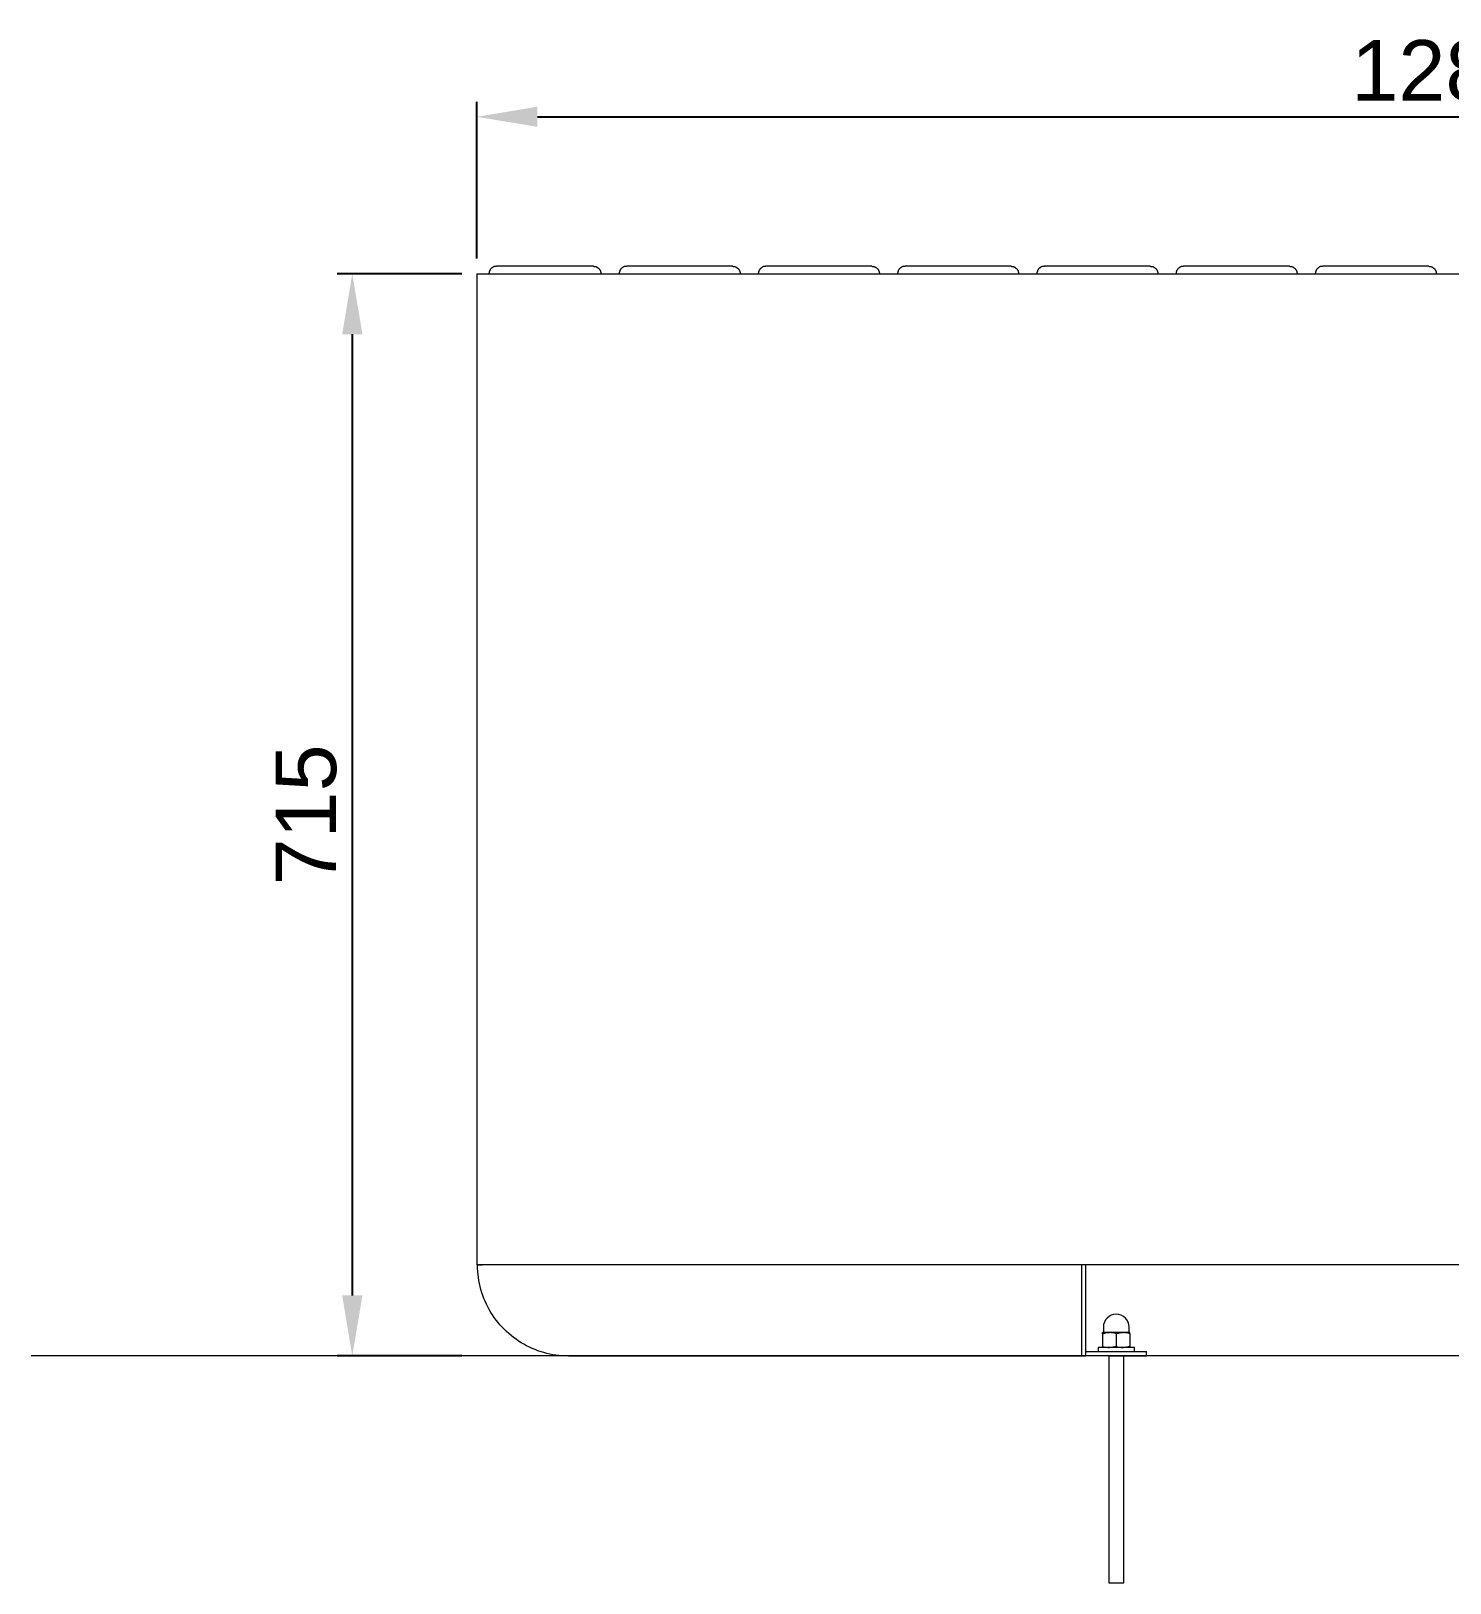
# Model space of a CAD drawing. Header units: millimetres. Extents: x -31 to 4670, y 115 to 3153.
# Drawn here: x -31 to 907, y 2128 to 3153 of the extents above; entities that cross this region are included whole.
import ezdxf

# ---------------------------------------------------------------- set-up
doc = ezdxf.new("R2010")
doc.units = ezdxf.units.MM
doc.layers.add('ZANO_R', color=7, linetype='Continuous', lineweight=0)
doc.layers.add('ZANO_W', color=1, linetype='Continuous', lineweight=0)
doc.styles.add('Arial', font='arial.ttf')
doc.styles.get("Standard").update_dxf_attribs({"font": 'ARIALUNI.TTF'})
doc.dimstyles.new('pl i ang', dxfattribs={"dimtxt": 50, "dimasz": 50, "dimexe": 1.25, "dimexo": 0.625, "dimgap": 10, "dimtad": 1, "dimtoh": 1, "dimtxsty": 'Standard', "dimcen": 2.5, "dimclrd": 1, "dimclre": 1, "dimclrt": 1, "dimadec": 0, "dimazin": 0, "dimtfac": 1, "dimtmove": 0, "dimatfit": 3, "dimfxl": 1, "dimarcsym": 1})

# ---------------------------------------------------------------- blocks, each defined once
blk = doc.blocks.new('*D365')
at = {"layer": 'ZANO_W', "color": 1, "lineweight": -2}
for p, q in [((263.9, 3002.8), (263.9, 3106.5)), ((1543.9, 3002.8), (1543.9, 3106.5)), ((303.9, 3096.5), (1503.9, 3096.5))]:
    blk.add_line(p, q, dxfattribs=at)
at = {"layer": 'ZANO_W', "color": 1}
for points in [[(303.9, 3103.2), (303.9, 3089.9), (263.9, 3096.5)], [(1503.9, 3089.9), (1503.9, 3103.2), (1543.9, 3096.5)]]:
    blk.add_solid(points, dxfattribs=at)
at = {"layer": 'ZANO_W', "color": 1, "insert": (903.9, 3126.9), "char_height": 40, "attachment_point": 5, "style": 'Arial'}
blk.add_mtext('1280', dxfattribs=at)
blk = doc.blocks.new('*D366')
at = {"layer": 'ZANO_W', "color": 1, "lineweight": -2}
for p, q in [((253.9, 2992.8), (171.6, 2992.8)), ((181.6, 2952.8), (181.6, 2317.7)), ((253.9, 2277.7), (171.6, 2277.7))]:
    blk.add_line(p, q, dxfattribs=at)
at = {"layer": 'ZANO_W', "color": 1}
for points in [[(188.3, 2952.8), (174.9, 2952.8), (181.6, 2992.8)], [(174.9, 2317.7), (188.3, 2317.7), (181.6, 2277.7)]]:
    blk.add_solid(points, dxfattribs=at)
at = {"layer": 'ZANO_W', "color": 1, "insert": (151.2, 2635.2), "char_height": 40, "attachment_point": 5, "rotation": 90, "style": 'Arial'}
blk.add_mtext('715', dxfattribs=at)

msp = doc.modelspace()

# ---------------------------------------------------------------- linework, layer by layer
at = {"layer": 'ZANO_R'}
for p, q in [((272.3, 2994.6), (272.2, 2994.4)), ((272.4, 2994.9), (272.3, 2994.7)), ((272.3, 2994.7), (272.3, 2994.6)), ((272.5, 2995.1), (272.4, 2994.9)), ((272.6, 2995.2), (272.5, 2995.1)), ((272.7, 2995.5), (272.6, 2995.3)), ((272.6, 2995.3), (272.6, 2995.2)), ((272.8, 2995.6), (272.7, 2995.5)), ((272.9, 2995.8), (272.8, 2995.6)), ((273, 2995.9), (272.9, 2995.8)), ((273.1, 2996), (273, 2995.9)), ((273.3, 2996.2), (273.1, 2996)), ((273.4, 2996.3), (273.3, 2996.2)), ((273.5, 2996.4), (273.4, 2996.3)), ((273.6, 2996.5), (273.5, 2996.4)), ((273.8, 2996.6), (273.6, 2996.5)), ((273.9, 2996.7), (273.8, 2996.6)), ((274, 2996.8), (273.9, 2996.7)), ((274.2, 2996.9), (274, 2996.8)), ((274.3, 2997), (274.2, 2996.9)), ((274.5, 2997.1), (274.3, 2997)), ((274.6, 2997.2), (274.5, 2997.1)), ((274.8, 2997.3), (274.6, 2997.2)), ((274.9, 2997.3), (274.8, 2997.3)), ((275.1, 2997.4), (274.9, 2997.3)), ((275.2, 2997.5), (275.1, 2997.4)), ((275.4, 2997.5), (275.2, 2997.5)), ((275.6, 2997.6), (275.4, 2997.5)), ((275.7, 2997.6), (275.6, 2997.6)), ((275.9, 2997.6), (275.7, 2997.6)), ((276.1, 2997.7), (275.9, 2997.6)), ((276.2, 2997.7), (276.1, 2997.7)), ((276.4, 2997.7), (276.2, 2997.7)), ((276.6, 2997.7), (276.4, 2997.7)), ((276.7, 2997.7), (276.6, 2997.7)), ((276.9, 2997.8), (276.7, 2997.7)), ((276.9, 2997.8), (276.9, 2997.8)), ((276.9, 2997.8), (276.9, 2997.8)), ((276.9, 2997.8), (276.9, 2997.8)), ((277, 2997.8), (276.9, 2997.8)), ((276.9, 2997.8), (276.9, 2997.8)), ((276.9, 2997.8), (276.9, 2997.8)), ((276.9, 2997.8), (276.9, 2997.8)), ((277, 2997.8), (277, 2997.8)), ((277, 2997.8), (277, 2997.8)), ((277.1, 2997.8), (277, 2997.8)), ((277, 2997.8), (277, 2997.8)), ((277.1, 2997.8), (277.1, 2997.8)), ((277.1, 2997.8), (277.1, 2997.8)), ((340.9, 2997.8), (277.1, 2997.8)), ((277.1, 2997.8), (277.1, 2997.8)), ((340.9, 2997.8), (341.1, 2997.7)), ((341.1, 2997.7), (341.3, 2997.7)), ((341.3, 2997.7), (341.4, 2997.7)), ((341.4, 2997.7), (341.6, 2997.7)), ((341.6, 2997.7), (341.8, 2997.7)), ((341.8, 2997.7), (341.9, 2997.6)), ((341.9, 2997.6), (342.1, 2997.6)), ((342.1, 2997.6), (342.3, 2997.6)), ((342.3, 2997.6), (342.4, 2997.5)), ((342.4, 2997.5), (342.6, 2997.5)), ((342.6, 2997.5), (342.7, 2997.4)), ((342.7, 2997.4), (342.9, 2997.3)), ((342.9, 2997.3), (343.1, 2997.3)), ((343.1, 2997.3), (343.2, 2997.2)), ((343.2, 2997.2), (343.4, 2997.1)), ((343.4, 2997.1), (343.5, 2997)), ((343.5, 2997), (343.7, 2996.9)), ((343.7, 2996.9), (343.8, 2996.8)), ((343.8, 2996.8), (343.9, 2996.7)), ((343.9, 2996.7), (344.1, 2996.6)), ((344.1, 2996.6), (344.2, 2996.5)), ((344.2, 2996.5), (344.3, 2996.4)), ((344.3, 2996.4), (344.4, 2996.3)), ((344.4, 2996.3), (344.6, 2996.2)), ((344.6, 2996.2), (344.7, 2996)), ((344.7, 2996), (344.8, 2995.9)), ((344.8, 2995.9), (344.9, 2995.8)), ((344.9, 2995.8), (345, 2995.6)), ((345, 2995.6), (345.1, 2995.5)), ((345.1, 2995.5), (345.2, 2995.3)), ((345.2, 2995.3), (345.3, 2995.2)), ((345.3, 2995.2), (345.3, 2995.1)), ((345.3, 2995.1), (345.4, 2994.9)), ((345.4, 2994.9), (345.5, 2994.7)), ((345.5, 2994.7), (345.6, 2994.6)), ((345.6, 2994.6), (345.6, 2994.4)), ((358.3, 2994.6), (358.2, 2994.4)), ((358.4, 2994.9), (358.3, 2994.7)), ((358.3, 2994.7), (358.3, 2994.6)), ((358.5, 2995.1), (358.4, 2994.9)), ((358.6, 2995.2), (358.5, 2995.1)), ((358.7, 2995.5), (358.6, 2995.3)), ((358.6, 2995.3), (358.6, 2995.2)), ((358.8, 2995.6), (358.7, 2995.5)), ((358.9, 2995.8), (358.8, 2995.6)), ((359, 2995.9), (358.9, 2995.8)), ((359.1, 2996), (359, 2995.9)), ((359.3, 2996.2), (359.1, 2996)), ((359.4, 2996.3), (359.3, 2996.2)), ((359.5, 2996.4), (359.4, 2996.3)), ((359.6, 2996.5), (359.5, 2996.4)), ((359.8, 2996.6), (359.6, 2996.5)), ((359.9, 2996.7), (359.8, 2996.6)), ((360, 2996.8), (359.9, 2996.7)), ((360.2, 2996.9), (360, 2996.8)), ((360.3, 2997), (360.2, 2996.9)), ((360.5, 2997.1), (360.3, 2997)), ((360.6, 2997.2), (360.5, 2997.1)), ((360.8, 2997.3), (360.6, 2997.2)), ((360.9, 2997.3), (360.8, 2997.3)), ((361.1, 2997.4), (360.9, 2997.3)), ((361.2, 2997.5), (361.1, 2997.4)), ((361.4, 2997.5), (361.2, 2997.5)), ((361.6, 2997.6), (361.4, 2997.5)), ((361.7, 2997.6), (361.6, 2997.6)), ((361.9, 2997.6), (361.7, 2997.6)), ((362.1, 2997.7), (361.9, 2997.6)), ((362.2, 2997.7), (362.1, 2997.7)), ((362.4, 2997.7), (362.2, 2997.7)), ((362.6, 2997.7), (362.4, 2997.7)), ((362.7, 2997.7), (362.6, 2997.7)), ((362.9, 2997.8), (362.7, 2997.7)), ((395.6, 2997.8), (362.9, 2997.8)), ((395.9, 2997.8), (395.6, 2997.8)), ((396.1, 2997.8), (395.9, 2997.8)), ((396.5, 2997.8), (396.1, 2997.8)), ((396.7, 2997.8), (396.5, 2997.8)), ((397, 2997.8), (396.7, 2997.8)), ((397.2, 2997.8), (397, 2997.8)), ((397.6, 2997.8), (397.2, 2997.8)), ((397.8, 2997.8), (397.6, 2997.8)), ((398.2, 2997.8), (397.8, 2997.8)), ((398.3, 2997.8), (398.2, 2997.8)), ((398.7, 2997.8), (398.3, 2997.8)), ((398.9, 2997.8), (398.7, 2997.8)), ((399.3, 2997.8), (398.9, 2997.8)), ((399.4, 2997.8), (399.3, 2997.8)), ((432.9, 2997.8), (399.4, 2997.8)), ((432.9, 2997.8), (433.1, 2997.7)), ((433.1, 2997.7), (433.3, 2997.7)), ((433.3, 2997.7), (433.4, 2997.7)), ((433.4, 2997.7), (433.6, 2997.7)), ((433.6, 2997.7), (433.8, 2997.7)), ((433.8, 2997.7), (433.9, 2997.6)), ((433.9, 2997.6), (434.1, 2997.6)), ((434.1, 2997.6), (434.3, 2997.6)), ((434.3, 2997.6), (434.4, 2997.5)), ((434.4, 2997.5), (434.6, 2997.5)), ((434.6, 2997.5), (434.7, 2997.4)), ((434.7, 2997.4), (434.9, 2997.3)), ((434.9, 2997.3), (435.1, 2997.3)), ((435.1, 2997.3), (435.2, 2997.2)), ((435.2, 2997.2), (435.4, 2997.1)), ((435.4, 2997.1), (435.5, 2997)), ((435.5, 2997), (435.7, 2996.9)), ((435.7, 2996.9), (435.8, 2996.8)), ((435.8, 2996.8), (435.9, 2996.7)), ((435.9, 2996.7), (436.1, 2996.6)), ((436.1, 2996.6), (436.2, 2996.5)), ((436.2, 2996.5), (436.3, 2996.4)), ((436.3, 2996.4), (436.4, 2996.3)), ((436.4, 2996.3), (436.6, 2996.2)), ((436.6, 2996.2), (436.7, 2996)), ((436.7, 2996), (436.8, 2995.9)), ((436.8, 2995.9), (436.9, 2995.8)), ((436.9, 2995.8), (437, 2995.6)), ((437, 2995.6), (437.1, 2995.5)), ((437.1, 2995.5), (437.2, 2995.3)), ((437.2, 2995.3), (437.3, 2995.2)), ((437.3, 2995.2), (437.3, 2995.1)), ((437.3, 2995.1), (437.4, 2994.9)), ((437.4, 2994.9), (437.5, 2994.7)), ((437.5, 2994.7), (437.6, 2994.6)), ((437.6, 2994.6), (437.6, 2994.4)), ((450.3, 2994.6), (450.2, 2994.4)), ((450.4, 2994.9), (450.3, 2994.7)), ((450.3, 2994.7), (450.3, 2994.6)), ((450.5, 2995.1), (450.4, 2994.9)), ((450.6, 2995.2), (450.5, 2995.1)), ((450.7, 2995.5), (450.6, 2995.3)), ((450.6, 2995.3), (450.6, 2995.2)), ((450.8, 2995.6), (450.7, 2995.5)), ((450.9, 2995.8), (450.8, 2995.6)), ((451, 2995.9), (450.9, 2995.8)), ((451.1, 2996), (451, 2995.9)), ((451.3, 2996.2), (451.1, 2996)), ((451.4, 2996.3), (451.3, 2996.2)), ((451.5, 2996.4), (451.4, 2996.3)), ((451.6, 2996.5), (451.5, 2996.4)), ((451.8, 2996.6), (451.6, 2996.5)), ((451.9, 2996.7), (451.8, 2996.6)), ((452, 2996.8), (451.9, 2996.7)), ((452.2, 2996.9), (452, 2996.8)), ((452.3, 2997), (452.2, 2996.9)), ((452.5, 2997.1), (452.3, 2997)), ((452.6, 2997.2), (452.5, 2997.1)), ((452.8, 2997.3), (452.6, 2997.2)), ((452.9, 2997.3), (452.8, 2997.3)), ((453.1, 2997.4), (452.9, 2997.3)), ((453.2, 2997.5), (453.1, 2997.4)), ((453.4, 2997.5), (453.2, 2997.5)), ((453.6, 2997.6), (453.4, 2997.5)), ((453.7, 2997.6), (453.6, 2997.6)), ((453.9, 2997.6), (453.7, 2997.6)), ((454.1, 2997.7), (453.9, 2997.6)), ((454.2, 2997.7), (454.1, 2997.7)), ((454.4, 2997.7), (454.2, 2997.7)), ((454.6, 2997.7), (454.4, 2997.7)), ((454.7, 2997.7), (454.6, 2997.7)), ((454.9, 2997.8), (454.7, 2997.7)), ((488.6, 2997.8), (454.9, 2997.8)), ((489.2, 2997.8), (488.6, 2997.8)), ((489.7, 2997.8), (489.2, 2997.8)), ((524.9, 2997.8), (489.7, 2997.8)), ((524.9, 2997.8), (525.1, 2997.7)), ((525.1, 2997.7), (525.3, 2997.7)), ((525.3, 2997.7), (525.4, 2997.7)), ((525.4, 2997.7), (525.6, 2997.7)), ((525.6, 2997.7), (525.8, 2997.7)), ((525.8, 2997.7), (525.9, 2997.6)), ((525.9, 2997.6), (526.1, 2997.6)), ((526.1, 2997.6), (526.3, 2997.6)), ((526.3, 2997.6), (526.4, 2997.5)), ((526.4, 2997.5), (526.6, 2997.5)), ((526.6, 2997.5), (526.7, 2997.4)), ((526.7, 2997.4), (526.9, 2997.3)), ((526.9, 2997.3), (527.1, 2997.3)), ((527.1, 2997.3), (527.2, 2997.2)), ((527.2, 2997.2), (527.4, 2997.1)), ((527.4, 2997.1), (527.5, 2997)), ((527.5, 2997), (527.7, 2996.9)), ((527.7, 2996.9), (527.8, 2996.8)), ((527.8, 2996.8), (527.9, 2996.7)), ((527.9, 2996.7), (528.1, 2996.6)), ((528.1, 2996.6), (528.2, 2996.5)), ((528.2, 2996.5), (528.3, 2996.4)), ((528.3, 2996.4), (528.4, 2996.3)), ((528.4, 2996.3), (528.6, 2996.2)), ((528.6, 2996.2), (528.7, 2996)), ((528.7, 2996), (528.8, 2995.9)), ((528.8, 2995.9), (528.9, 2995.8)), ((528.9, 2995.8), (529, 2995.6)), ((529, 2995.6), (529.1, 2995.5)), ((529.1, 2995.5), (529.2, 2995.3)), ((529.2, 2995.3), (529.3, 2995.2)), ((529.3, 2995.2), (529.3, 2995.1)), ((529.3, 2995.1), (529.4, 2994.9)), ((529.4, 2994.9), (529.5, 2994.7)), ((529.5, 2994.7), (529.6, 2994.6)), ((529.6, 2994.6), (529.6, 2994.4)), ((542.3, 2994.6), (542.2, 2994.4)), ((542.4, 2994.9), (542.3, 2994.7)), ((542.3, 2994.7), (542.3, 2994.6)), ((542.5, 2995.1), (542.4, 2994.9)), ((542.6, 2995.2), (542.5, 2995.1)), ((542.7, 2995.5), (542.6, 2995.3)), ((542.6, 2995.3), (542.6, 2995.2)), ((542.8, 2995.6), (542.7, 2995.5)), ((542.9, 2995.8), (542.8, 2995.6)), ((543, 2995.9), (542.9, 2995.8)), ((543.1, 2996), (543, 2995.9)), ((543.3, 2996.2), (543.1, 2996)), ((543.4, 2996.3), (543.3, 2996.2)), ((543.5, 2996.4), (543.4, 2996.3)), ((543.6, 2996.5), (543.5, 2996.4)), ((543.8, 2996.6), (543.6, 2996.5)), ((543.9, 2996.7), (543.8, 2996.6)), ((544, 2996.8), (543.9, 2996.7)), ((544.2, 2996.9), (544, 2996.8)), ((544.3, 2997), (544.2, 2996.9)), ((544.5, 2997.1), (544.3, 2997)), ((544.6, 2997.2), (544.5, 2997.1)), ((544.8, 2997.3), (544.6, 2997.2)), ((544.9, 2997.3), (544.8, 2997.3)), ((545.1, 2997.4), (544.9, 2997.3)), ((545.2, 2997.5), (545.1, 2997.4)), ((545.4, 2997.5), (545.2, 2997.5)), ((545.6, 2997.6), (545.4, 2997.5)), ((545.7, 2997.6), (545.6, 2997.6)), ((545.9, 2997.6), (545.7, 2997.6)), ((546.1, 2997.7), (545.9, 2997.6)), ((546.2, 2997.7), (546.1, 2997.7)), ((546.4, 2997.7), (546.2, 2997.7)), ((546.6, 2997.7), (546.4, 2997.7)), ((546.7, 2997.7), (546.6, 2997.7)), ((546.9, 2997.8), (546.7, 2997.7)), ((565.6, 2997.8), (546.9, 2997.8)), ((583.9, 2997.8), (565.6, 2997.8)), ((616.9, 2997.8), (583.9, 2997.8)), ((616.9, 2997.8), (617.1, 2997.7)), ((617.1, 2997.7), (617.3, 2997.7)), ((617.3, 2997.7), (617.4, 2997.7)), ((617.4, 2997.7), (617.6, 2997.7)), ((617.6, 2997.7), (617.8, 2997.7)), ((617.8, 2997.7), (617.9, 2997.6)), ((617.9, 2997.6), (618.1, 2997.6)), ((618.1, 2997.6), (618.3, 2997.6)), ((618.3, 2997.6), (618.4, 2997.5)), ((618.4, 2997.5), (618.6, 2997.5)), ((618.6, 2997.5), (618.7, 2997.4)), ((618.7, 2997.4), (618.9, 2997.3)), ((618.9, 2997.3), (619.1, 2997.3)), ((619.1, 2997.3), (619.2, 2997.2)), ((619.2, 2997.2), (619.4, 2997.1)), ((619.4, 2997.1), (619.5, 2997)), ((619.5, 2997), (619.7, 2996.9)), ((619.7, 2996.9), (619.8, 2996.8)), ((619.8, 2996.8), (619.9, 2996.7)), ((619.9, 2996.7), (620.1, 2996.6)), ((620.1, 2996.6), (620.2, 2996.5)), ((620.2, 2996.5), (620.3, 2996.4)), ((620.3, 2996.4), (620.4, 2996.3)), ((620.4, 2996.3), (620.6, 2996.2)), ((620.6, 2996.2), (620.7, 2996)), ((620.7, 2996), (620.8, 2995.9)), ((620.8, 2995.9), (620.9, 2995.8)), ((620.9, 2995.8), (621, 2995.6)), ((621, 2995.6), (621.1, 2995.5)), ((621.1, 2995.5), (621.2, 2995.3)), ((621.2, 2995.3), (621.3, 2995.2)), ((621.3, 2995.2), (621.3, 2995.1)), ((621.3, 2995.1), (621.4, 2994.9)), ((621.4, 2994.9), (621.5, 2994.7)), ((621.5, 2994.7), (621.6, 2994.6)), ((621.6, 2994.6), (621.6, 2994.4)), ((634.3, 2994.6), (634.2, 2994.4)), ((634.4, 2994.9), (634.3, 2994.7)), ((634.3, 2994.7), (634.3, 2994.6)), ((634.5, 2995.1), (634.4, 2994.9)), ((634.6, 2995.2), (634.5, 2995.1)), ((634.7, 2995.5), (634.6, 2995.3)), ((634.6, 2995.3), (634.6, 2995.2)), ((634.8, 2995.6), (634.7, 2995.5)), ((634.9, 2995.8), (634.8, 2995.6)), ((635, 2995.9), (634.9, 2995.8)), ((635.1, 2996), (635, 2995.9)), ((635.3, 2996.2), (635.1, 2996)), ((635.4, 2996.3), (635.3, 2996.2)), ((635.5, 2996.4), (635.4, 2996.3)), ((635.6, 2996.5), (635.5, 2996.4)), ((635.8, 2996.6), (635.6, 2996.5)), ((635.9, 2996.7), (635.8, 2996.6)), ((636, 2996.8), (635.9, 2996.7)), ((636.2, 2996.9), (636, 2996.8)), ((636.3, 2997), (636.2, 2996.9)), ((636.5, 2997.1), (636.3, 2997)), ((636.6, 2997.2), (636.5, 2997.1)), ((636.8, 2997.3), (636.6, 2997.2)), ((636.9, 2997.3), (636.8, 2997.3)), ((637.1, 2997.4), (636.9, 2997.3)), ((637.2, 2997.5), (637.1, 2997.4)), ((637.4, 2997.5), (637.2, 2997.5)), ((637.6, 2997.6), (637.4, 2997.5)), ((637.7, 2997.6), (637.6, 2997.6)), ((637.9, 2997.6), (637.7, 2997.6)), ((638.1, 2997.7), (637.9, 2997.6)), ((638.2, 2997.7), (638.1, 2997.7)), ((638.4, 2997.7), (638.2, 2997.7)), ((638.6, 2997.7), (638.4, 2997.7)), ((638.7, 2997.7), (638.6, 2997.7)), ((638.9, 2997.8), (638.7, 2997.7)), ((708.9, 2997.8), (638.9, 2997.8)), ((708.9, 2997.8), (709.1, 2997.7)), ((709.1, 2997.7), (709.3, 2997.7)), ((709.3, 2997.7), (709.4, 2997.7)), ((709.4, 2997.7), (709.6, 2997.7)), ((709.6, 2997.7), (709.8, 2997.7)), ((709.8, 2997.7), (709.9, 2997.6)), ((709.9, 2997.6), (710.1, 2997.6)), ((710.1, 2997.6), (710.3, 2997.6)), ((710.3, 2997.6), (710.4, 2997.5)), ((710.4, 2997.5), (710.6, 2997.5)), ((710.6, 2997.5), (710.7, 2997.4)), ((710.7, 2997.4), (710.9, 2997.3)), ((710.9, 2997.3), (711.1, 2997.3)), ((711.1, 2997.3), (711.2, 2997.2)), ((711.2, 2997.2), (711.4, 2997.1)), ((711.4, 2997.1), (711.5, 2997)), ((711.5, 2997), (711.7, 2996.9)), ((711.7, 2996.9), (711.8, 2996.8)), ((711.8, 2996.8), (711.9, 2996.7)), ((711.9, 2996.7), (712.1, 2996.6)), ((712.1, 2996.6), (712.2, 2996.5)), ((712.2, 2996.5), (712.3, 2996.4)), ((712.3, 2996.4), (712.4, 2996.3)), ((712.4, 2996.3), (712.6, 2996.2)), ((712.6, 2996.2), (712.7, 2996)), ((712.7, 2996), (712.8, 2995.9)), ((712.8, 2995.9), (712.9, 2995.8)), ((712.9, 2995.8), (713, 2995.6)), ((713, 2995.6), (713.1, 2995.5)), ((713.1, 2995.5), (713.2, 2995.3)), ((713.2, 2995.3), (713.3, 2995.2)), ((713.3, 2995.2), (713.3, 2995.1)), ((713.3, 2995.1), (713.4, 2994.9)), ((713.4, 2994.9), (713.5, 2994.7)), ((713.5, 2994.7), (713.6, 2994.6)), ((713.6, 2994.6), (713.6, 2994.4)), ((726.3, 2994.6), (726.2, 2994.4)), ((726.4, 2994.9), (726.3, 2994.7)), ((726.3, 2994.7), (726.3, 2994.6)), ((726.5, 2995.1), (726.4, 2994.9)), ((726.6, 2995.2), (726.5, 2995.1)), ((726.7, 2995.5), (726.6, 2995.3)), ((726.6, 2995.3), (726.6, 2995.2)), ((726.8, 2995.6), (726.7, 2995.5)), ((726.9, 2995.8), (726.8, 2995.6)), ((727, 2995.9), (726.9, 2995.8)), ((727.1, 2996), (727, 2995.9)), ((727.3, 2996.2), (727.1, 2996)), ((727.4, 2996.3), (727.3, 2996.2)), ((727.5, 2996.4), (727.4, 2996.3)), ((727.6, 2996.5), (727.5, 2996.4)), ((727.8, 2996.6), (727.6, 2996.5)), ((727.9, 2996.7), (727.8, 2996.6)), ((728, 2996.8), (727.9, 2996.7)), ((728.2, 2996.9), (728, 2996.8)), ((728.3, 2997), (728.2, 2996.9)), ((728.5, 2997.1), (728.3, 2997)), ((728.6, 2997.2), (728.5, 2997.1)), ((728.8, 2997.3), (728.6, 2997.2)), ((728.9, 2997.3), (728.8, 2997.3)), ((729.1, 2997.4), (728.9, 2997.3)), ((729.2, 2997.5), (729.1, 2997.4)), ((729.4, 2997.5), (729.2, 2997.5)), ((729.6, 2997.6), (729.4, 2997.5)), ((729.7, 2997.6), (729.6, 2997.6)), ((729.9, 2997.6), (729.7, 2997.6)), ((730.1, 2997.7), (729.9, 2997.6)), ((730.2, 2997.7), (730.1, 2997.7)), ((730.4, 2997.7), (730.2, 2997.7)), ((730.6, 2997.7), (730.4, 2997.7)), ((730.7, 2997.7), (730.6, 2997.7)), ((730.9, 2997.8), (730.7, 2997.7)), ((800.9, 2997.8), (730.9, 2997.8)), ((800.9, 2997.8), (801.1, 2997.7)), ((801.1, 2997.7), (801.3, 2997.7)), ((801.3, 2997.7), (801.4, 2997.7)), ((801.4, 2997.7), (801.6, 2997.7)), ((801.6, 2997.7), (801.8, 2997.7)), ((801.8, 2997.7), (801.9, 2997.6)), ((801.9, 2997.6), (802.1, 2997.6)), ((802.1, 2997.6), (802.3, 2997.6)), ((802.3, 2997.6), (802.4, 2997.5)), ((802.4, 2997.5), (802.6, 2997.5)), ((802.6, 2997.5), (802.7, 2997.4)), ((802.7, 2997.4), (802.9, 2997.3)), ((802.9, 2997.3), (803.1, 2997.3)), ((803.1, 2997.3), (803.2, 2997.2)), ((803.2, 2997.2), (803.4, 2997.1)), ((803.4, 2997.1), (803.5, 2997)), ((803.5, 2997), (803.7, 2996.9)), ((803.7, 2996.9), (803.8, 2996.8)), ((803.8, 2996.8), (803.9, 2996.7)), ((803.9, 2996.7), (804.1, 2996.6)), ((804.1, 2996.6), (804.2, 2996.5)), ((804.2, 2996.5), (804.3, 2996.4)), ((804.3, 2996.4), (804.4, 2996.3)), ((804.4, 2996.3), (804.6, 2996.2)), ((804.6, 2996.2), (804.7, 2996)), ((804.7, 2996), (804.8, 2995.9)), ((804.8, 2995.9), (804.9, 2995.8)), ((804.9, 2995.8), (805, 2995.6)), ((805, 2995.6), (805.1, 2995.5)), ((805.1, 2995.5), (805.2, 2995.3)), ((805.2, 2995.3), (805.3, 2995.2)), ((805.3, 2995.2), (805.3, 2995.1)), ((805.3, 2995.1), (805.4, 2994.9)), ((805.4, 2994.9), (805.5, 2994.7)), ((805.5, 2994.7), (805.6, 2994.6)), ((805.6, 2994.6), (805.6, 2994.4)), ((818.3, 2994.6), (818.2, 2994.4)), ((818.4, 2994.9), (818.3, 2994.7)), ((818.3, 2994.7), (818.3, 2994.6)), ((818.5, 2995.1), (818.4, 2994.9)), ((818.6, 2995.2), (818.5, 2995.1)), ((818.7, 2995.5), (818.6, 2995.3)), ((818.6, 2995.3), (818.6, 2995.2)), ((818.8, 2995.6), (818.7, 2995.5)), ((818.9, 2995.8), (818.8, 2995.6)), ((819, 2995.9), (818.9, 2995.8)), ((819.1, 2996), (819, 2995.9)), ((819.3, 2996.2), (819.1, 2996)), ((819.4, 2996.3), (819.3, 2996.2)), ((819.5, 2996.4), (819.4, 2996.3)), ((819.6, 2996.5), (819.5, 2996.4)), ((819.8, 2996.6), (819.6, 2996.5)), ((819.9, 2996.7), (819.8, 2996.6)), ((820, 2996.8), (819.9, 2996.7)), ((820.2, 2996.9), (820, 2996.8)), ((820.3, 2997), (820.2, 2996.9)), ((820.5, 2997.1), (820.3, 2997)), ((820.6, 2997.2), (820.5, 2997.1)), ((820.8, 2997.3), (820.6, 2997.2)), ((820.9, 2997.3), (820.8, 2997.3)), ((821.1, 2997.4), (820.9, 2997.3)), ((821.2, 2997.5), (821.1, 2997.4)), ((821.4, 2997.5), (821.2, 2997.5)), ((821.6, 2997.6), (821.4, 2997.5)), ((821.7, 2997.6), (821.6, 2997.6)), ((821.9, 2997.6), (821.7, 2997.6)), ((822.1, 2997.7), (821.9, 2997.6)), ((822.2, 2997.7), (822.1, 2997.7)), ((822.4, 2997.7), (822.2, 2997.7)), ((822.6, 2997.7), (822.4, 2997.7)), ((822.7, 2997.7), (822.6, 2997.7)), ((822.9, 2997.8), (822.7, 2997.7)), ((892.9, 2997.8), (822.9, 2997.8)), ((892.9, 2997.8), (893.1, 2997.7)), ((893.1, 2997.7), (893.3, 2997.7)), ((893.3, 2997.7), (893.4, 2997.7)), ((893.4, 2997.7), (893.6, 2997.7)), ((893.6, 2997.7), (893.8, 2997.7)), ((893.8, 2997.7), (893.9, 2997.6)), ((893.9, 2997.6), (894.1, 2997.6)), ((894.1, 2997.6), (894.3, 2997.6)), ((894.3, 2997.6), (894.4, 2997.5)), ((894.4, 2997.5), (894.6, 2997.5)), ((894.6, 2997.5), (894.7, 2997.4)), ((894.7, 2997.4), (894.9, 2997.3)), ((894.9, 2997.3), (895.1, 2997.3)), ((895.1, 2997.3), (895.2, 2997.2)), ((895.2, 2997.2), (895.4, 2997.1)), ((895.4, 2997.1), (895.5, 2997)), ((895.5, 2997), (895.7, 2996.9)), ((895.7, 2996.9), (895.8, 2996.8)), ((895.8, 2996.8), (895.9, 2996.7)), ((895.9, 2996.7), (896.1, 2996.6)), ((896.1, 2996.6), (896.2, 2996.5)), ((896.2, 2996.5), (896.3, 2996.4)), ((896.3, 2996.4), (896.4, 2996.3)), ((896.4, 2996.3), (896.6, 2996.2)), ((896.6, 2996.2), (896.7, 2996)), ((896.7, 2996), (896.8, 2995.9)), ((896.8, 2995.9), (896.9, 2995.8)), ((896.9, 2995.8), (897, 2995.6)), ((897, 2995.6), (897.1, 2995.5)), ((897.1, 2995.5), (897.2, 2995.3)), ((897.2, 2995.3), (897.3, 2995.2)), ((897.3, 2995.2), (897.3, 2995.1)), ((897.3, 2995.1), (897.4, 2994.9)), ((897.4, 2994.9), (897.5, 2994.7)), ((897.5, 2994.7), (897.6, 2994.6)), ((897.6, 2994.6), (897.6, 2994.4)), ((263.9, 2992.8), (583.9, 2992.8)), ((263.9, 2992.8), (263.9, 2337.8)), ((272, 2993.4), (271.9, 2993.3)), ((271.9, 2993.3), (271.9, 2993.1)), ((271.9, 2993.1), (271.9, 2992.9)), ((271.9, 2992.9), (271.9, 2992.8)), ((272.1, 2993.9), (272, 2993.8)), ((272, 2993.8), (272, 2993.6)), ((272, 2993.6), (272, 2993.4)), ((272.2, 2994.4), (272.1, 2994.3)), ((272.1, 2994.3), (272.1, 2994.1)), ((272.1, 2994.1), (272.1, 2993.9)), ((345.6, 2994.4), (345.7, 2994.3)), ((345.7, 2994.3), (345.7, 2994.1)), ((345.7, 2994.1), (345.8, 2993.9)), ((345.8, 2993.9), (345.8, 2993.8)), ((345.8, 2993.8), (345.8, 2993.6)), ((345.8, 2993.6), (345.9, 2993.4)), ((345.9, 2993.4), (345.9, 2993.3)), ((345.9, 2993.3), (345.9, 2993.1)), ((345.9, 2993.1), (345.9, 2992.9)), ((345.9, 2992.9), (345.9, 2992.8)), ((358, 2993.4), (357.9, 2993.3)), ((357.9, 2993.3), (357.9, 2993.1)), ((357.9, 2993.1), (357.9, 2992.9)), ((357.9, 2992.9), (357.9, 2992.8)), ((358.1, 2993.9), (358, 2993.8)), ((358, 2993.8), (358, 2993.6)), ((358, 2993.6), (358, 2993.4)), ((358.2, 2994.4), (358.1, 2994.3)), ((358.1, 2994.3), (358.1, 2994.1)), ((358.1, 2994.1), (358.1, 2993.9)), ((437.6, 2994.4), (437.7, 2994.3)), ((437.7, 2994.3), (437.7, 2994.1)), ((437.7, 2994.1), (437.8, 2993.9)), ((437.8, 2993.9), (437.8, 2993.8)), ((437.8, 2993.8), (437.8, 2993.6)), ((437.8, 2993.6), (437.9, 2993.4)), ((437.9, 2993.4), (437.9, 2993.3)), ((437.9, 2993.3), (437.9, 2993.1)), ((437.9, 2993.1), (437.9, 2992.9)), ((437.9, 2992.9), (437.9, 2992.8)), ((450, 2993.4), (449.9, 2993.3)), ((449.9, 2993.3), (449.9, 2993.1)), ((449.9, 2993.1), (449.9, 2992.9)), ((449.9, 2992.9), (449.9, 2992.8)), ((450.1, 2993.9), (450, 2993.8)), ((450, 2993.8), (450, 2993.6)), ((450, 2993.6), (450, 2993.4)), ((450.2, 2994.4), (450.1, 2994.3)), ((450.1, 2994.3), (450.1, 2994.1)), ((450.1, 2994.1), (450.1, 2993.9)), ((529.6, 2994.4), (529.7, 2994.3)), ((529.7, 2994.3), (529.7, 2994.1)), ((529.7, 2994.1), (529.8, 2993.9)), ((529.8, 2993.9), (529.8, 2993.8)), ((529.8, 2993.8), (529.8, 2993.6)), ((529.8, 2993.6), (529.9, 2993.4)), ((529.9, 2993.4), (529.9, 2993.3)), ((529.9, 2993.3), (529.9, 2993.1)), ((529.9, 2993.1), (529.9, 2992.9)), ((529.9, 2992.9), (529.9, 2992.8)), ((542, 2993.4), (541.9, 2993.3)), ((541.9, 2993.3), (541.9, 2993.1)), ((541.9, 2993.1), (541.9, 2992.9)), ((541.9, 2992.9), (541.9, 2992.8)), ((542.1, 2993.9), (542, 2993.8)), ((542, 2993.8), (542, 2993.6)), ((542, 2993.6), (542, 2993.4)), ((542.2, 2994.4), (542.1, 2994.3)), ((542.1, 2994.3), (542.1, 2994.1)), ((542.1, 2994.1), (542.1, 2993.9)), ((583.9, 2992.8), (903.9, 2992.8)), ((621.6, 2994.4), (621.7, 2994.3)), ((621.7, 2994.3), (621.7, 2994.1)), ((621.7, 2994.1), (621.8, 2993.9)), ((621.8, 2993.9), (621.8, 2993.8)), ((621.8, 2993.8), (621.8, 2993.6)), ((621.8, 2993.6), (621.9, 2993.4)), ((621.9, 2993.4), (621.9, 2993.3)), ((621.9, 2993.3), (621.9, 2993.1)), ((621.9, 2993.1), (621.9, 2992.9)), ((621.9, 2992.9), (621.9, 2992.8)), ((634, 2993.4), (633.9, 2993.3)), ((633.9, 2993.3), (633.9, 2993.1)), ((633.9, 2993.1), (633.9, 2992.9)), ((633.9, 2992.9), (633.9, 2992.8)), ((634.1, 2993.9), (634, 2993.8)), ((634, 2993.8), (634, 2993.6)), ((634, 2993.6), (634, 2993.4)), ((634.2, 2994.4), (634.1, 2994.3)), ((634.1, 2994.3), (634.1, 2994.1)), ((634.1, 2994.1), (634.1, 2993.9)), ((713.6, 2994.4), (713.7, 2994.3)), ((713.7, 2994.3), (713.7, 2994.1)), ((713.7, 2994.1), (713.8, 2993.9)), ((713.8, 2993.9), (713.8, 2993.8)), ((713.8, 2993.8), (713.8, 2993.6)), ((713.8, 2993.6), (713.9, 2993.4)), ((713.9, 2993.4), (713.9, 2993.3)), ((713.9, 2993.3), (713.9, 2993.1)), ((713.9, 2993.1), (713.9, 2992.9)), ((713.9, 2992.9), (713.9, 2992.8)), ((726, 2993.4), (725.9, 2993.3)), ((725.9, 2993.3), (725.9, 2993.1)), ((725.9, 2993.1), (725.9, 2992.9)), ((725.9, 2992.9), (725.9, 2992.8)), ((726.1, 2993.9), (726, 2993.8)), ((726, 2993.8), (726, 2993.6)), ((726, 2993.6), (726, 2993.4)), ((726.2, 2994.4), (726.1, 2994.3)), ((726.1, 2994.3), (726.1, 2994.1)), ((726.1, 2994.1), (726.1, 2993.9)), ((805.6, 2994.4), (805.7, 2994.3)), ((805.7, 2994.3), (805.7, 2994.1)), ((805.7, 2994.1), (805.8, 2993.9)), ((805.8, 2993.9), (805.8, 2993.8)), ((805.8, 2993.8), (805.8, 2993.6)), ((805.8, 2993.6), (805.9, 2993.4)), ((805.9, 2993.4), (805.9, 2993.3)), ((805.9, 2993.3), (805.9, 2993.1)), ((805.9, 2993.1), (805.9, 2992.9)), ((805.9, 2992.9), (805.9, 2992.8)), ((818, 2993.4), (817.9, 2993.3)), ((817.9, 2993.3), (817.9, 2993.1)), ((817.9, 2993.1), (817.9, 2992.9)), ((817.9, 2992.9), (817.9, 2992.8)), ((818.1, 2993.9), (818, 2993.8)), ((818, 2993.8), (818, 2993.6)), ((818, 2993.6), (818, 2993.4)), ((818.2, 2994.4), (818.1, 2994.3)), ((818.1, 2994.3), (818.1, 2994.1)), ((818.1, 2994.1), (818.1, 2993.9)), ((897.6, 2994.4), (897.7, 2994.3)), ((897.7, 2994.3), (897.7, 2994.1)), ((897.7, 2994.1), (897.8, 2993.9)), ((897.8, 2993.9), (897.8, 2993.8)), ((897.8, 2993.8), (897.8, 2993.6)), ((897.8, 2993.6), (897.9, 2993.4)), ((897.9, 2993.4), (897.9, 2993.3)), ((897.9, 2993.3), (897.9, 2993.1)), ((897.9, 2993.1), (897.9, 2992.9)), ((897.9, 2992.9), (897.9, 2992.8)), ((903.9, 2992.8), (1223.9, 2992.8)), ((583.9, 2337.8), (263.9, 2337.8)), ((264.4, 2335.6), (264.4, 2337.7)), ((264.4, 2337.7), (264.4, 2337.7)), ((267.4, 2337.7), (264.4, 2337.7)), ((264.6, 2333.6), (264.4, 2335.6)), ((264.7, 2331.5), (264.6, 2333.6)), ((265, 2329.5), (264.7, 2331.5)), ((265.3, 2327.5), (265, 2329.5)), ((267.4, 2337.8), (267.4, 2337.7)), ((903.9, 2337.8), (583.9, 2337.8)), ((663.4, 2337.8), (663.4, 2277.7)), ((666.4, 2277.7), (666.4, 2337.8)), ((1223.9, 2337.8), (903.9, 2337.8)), ((265.7, 2325.5), (265.3, 2327.5)), ((266.1, 2323.5), (265.7, 2325.5)), ((266.6, 2321.5), (266.1, 2323.5)), ((267.2, 2319.5), (266.6, 2321.5)), ((267.9, 2317.6), (267.2, 2319.5)), ((268.6, 2315.7), (267.9, 2317.6)), ((269.4, 2313.8), (268.6, 2315.7)), ((270.2, 2311.9), (269.4, 2313.8)), ((271.1, 2310.1), (270.2, 2311.9)), ((272.1, 2308.3), (271.1, 2310.1)), ((273.1, 2306.5), (272.1, 2308.3)), ((274.2, 2304.8), (273.1, 2306.5)), ((275.4, 2303.1), (274.2, 2304.8)), ((276.6, 2301.4), (275.4, 2303.1)), ((277.9, 2299.8), (276.6, 2301.4)), ((279.2, 2298.2), (277.9, 2299.8)), ((280.6, 2296.7), (279.2, 2298.2)), ((282, 2295.3), (280.6, 2296.7)), ((283.5, 2293.8), (282, 2295.3)), ((285, 2292.5), (283.5, 2293.8)), ((286.5, 2291.1), (285, 2292.5)), ((288.2, 2289.9), (286.5, 2291.1)), ((289.8, 2288.7), (288.2, 2289.9)), ((291.5, 2287.5), (289.8, 2288.7)), ((293.2, 2286.4), (291.5, 2287.5)), ((677.4, 2292.4), (677.4, 2293.2)), ((681.9, 2293.2), (677.4, 2293.2)), ((677.4, 2292.4), (677.4, 2284)), ((677.9, 2296.7), (677.9, 2293.4)), ((690.9, 2293.2), (681.9, 2293.2)), ((686.4, 2292.4), (686.4, 2284)), ((695.4, 2293.2), (690.9, 2293.2)), ((694.9, 2293.4), (694.9, 2296.7)), ((695.4, 2292.4), (695.4, 2293.2)), ((695.4, 2292.4), (695.4, 2284)), ((295, 2285.4), (293.2, 2286.4)), ((296.8, 2284.4), (295, 2285.4)), ((298.6, 2283.5), (296.8, 2284.4)), ((300.5, 2282.6), (298.6, 2283.5)), ((302.4, 2281.9), (300.5, 2282.6)), ((304.3, 2281.1), (302.4, 2281.9)), ((306.3, 2280.5), (304.3, 2281.1)), ((308.2, 2279.9), (306.3, 2280.5)), ((310.2, 2279.4), (308.2, 2279.9)), ((312.2, 2278.9), (310.2, 2279.4)), ((314.2, 2278.5), (312.2, 2278.9)), ((316.2, 2278.2), (314.2, 2278.5)), ((318.3, 2278), (316.2, 2278.2)), ((320.3, 2277.8), (318.3, 2278)), ((322.4, 2277.7), (320.3, 2277.8)), ((324.4, 2277.7), (322.4, 2277.7)), ((324.4, 2277.7), (663.4, 2277.7)), ((663.4, 2277.7), (666.4, 2277.7)), ((666.4, 2280.7), (686.4, 2280.7)), ((686.4, 2277.7), (666.4, 2277.7)), ((674.4, 2283.2), (674.4, 2280.7)), ((698.4, 2283.2), (674.4, 2283.2)), ((677.4, 2283.2), (677.4, 2284)), ((681.4, 2277.7), (681.4, 2127.7)), ((686.4, 2280.7), (706.4, 2280.7)), ((686.4, 2277.7), (706.4, 2277.7)), ((691.4, 2127.7), (691.4, 2277.7)), ((695.4, 2283.2), (695.4, 2284)), ((698.4, 2280.7), (698.4, 2283.2)), ((706.4, 2277.7), (706.4, 2280.7))]:
    msp.add_line(p, q, dxfattribs=at)
at = {"layer": 'ZANO_R', "flags": 128}
for points in [[(677.4, 2292.4), (679.6, 2293), (681.9, 2293.2)], [(686.4, 2292.4), (688.6, 2293), (690.9, 2293.2)], [(686.4, 2284), (684.2, 2283.4), (681.9, 2283.2)], [(695.4, 2284), (693.2, 2283.4), (690.9, 2283.2)]]:
    msp.add_lwpolyline(points, dxfattribs=at)
at = {"layer": 'ZANO_R'}
for points in [[(1910.3, 2277.7), (-30.7, 2277.7)], [(674.4, 2280.7), (698.4, 2280.7)], [(681.4, 2277.7), (691.4, 2277.7)], [(681.4, 2127.7), (691.4, 2127.7)]]:
    msp.add_lwpolyline(points, dxfattribs=at)
for centre, radius, start, end in [((686.4, 2296.7), 8.5, 0, 180), ((677.7, 2293.4), 0.25, 270, 0), ((681.8, 2279.5), 13.6, 70.2269, 89.5167), ((690.8, 2279.5), 13.6, 70.2269, 89.5167), ((695.2, 2293.4), 0.25, 180, 270), ((682, 2296.8), 13.6, 250.2279, 269.5164), ((691, 2296.8), 13.6, 250.2279, 269.5164)]:
    msp.add_arc(centre, radius, start, end, dxfattribs=at)

# ---------------------------------------------------------------- dimensions: what is measured, and where the dimension line sits
at = {"layer": 'ZANO_W'}
dim = msp.add_linear_dim(base=(1543.9, 3096.5), p1=(263.9, 2992.8), p2=(1543.9, 2992.8), dimstyle='pl i ang', override={"dimtxt": 40, "dimasz": 40, "dimexe": 10, "dimexo": 10, "dimtoh": 0, "dimdec": 0, "dimtxsty": 'Arial', "dimtdec": 0, "dimtmove": 1}, dxfattribs=at)
dim.commit()
dim.dimension.update_dxf_attribs({"geometry": '*D365', "text_midpoint": (903.9, 3126.9)})
dim = msp.add_linear_dim(base=(181.6, 2277.7), p1=(263.9, 2992.8), p2=(263.9, 2277.7), angle=90, dimstyle='pl i ang', override={"dimtxt": 40, "dimasz": 40, "dimexe": 10, "dimexo": 10, "dimtoh": 0, "dimdec": 0, "dimtxsty": 'Arial', "dimtdec": 0, "dimtmove": 1}, dxfattribs=at)
dim.commit()
dim.dimension.update_dxf_attribs({"geometry": '*D366', "text_midpoint": (151.2, 2635.2)})

doc.saveas('drawing.dxf')
